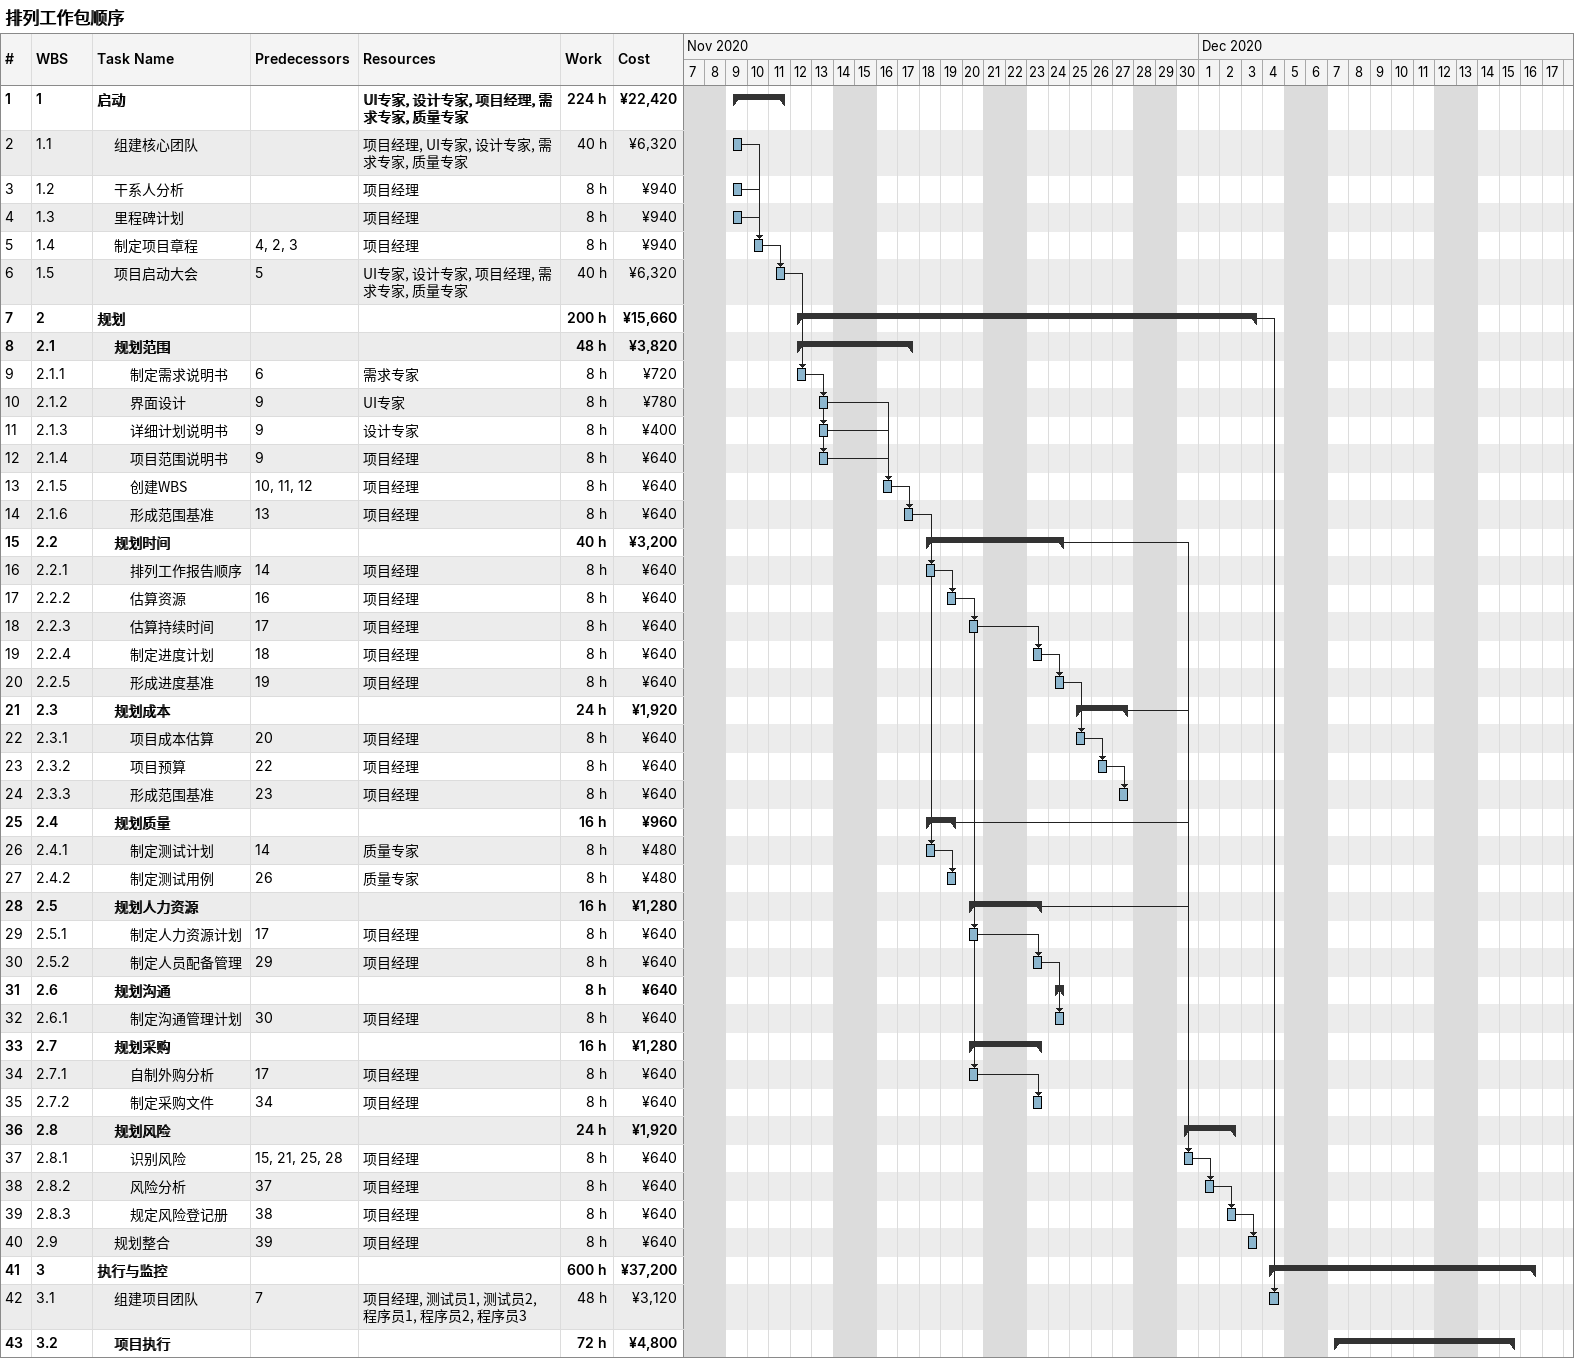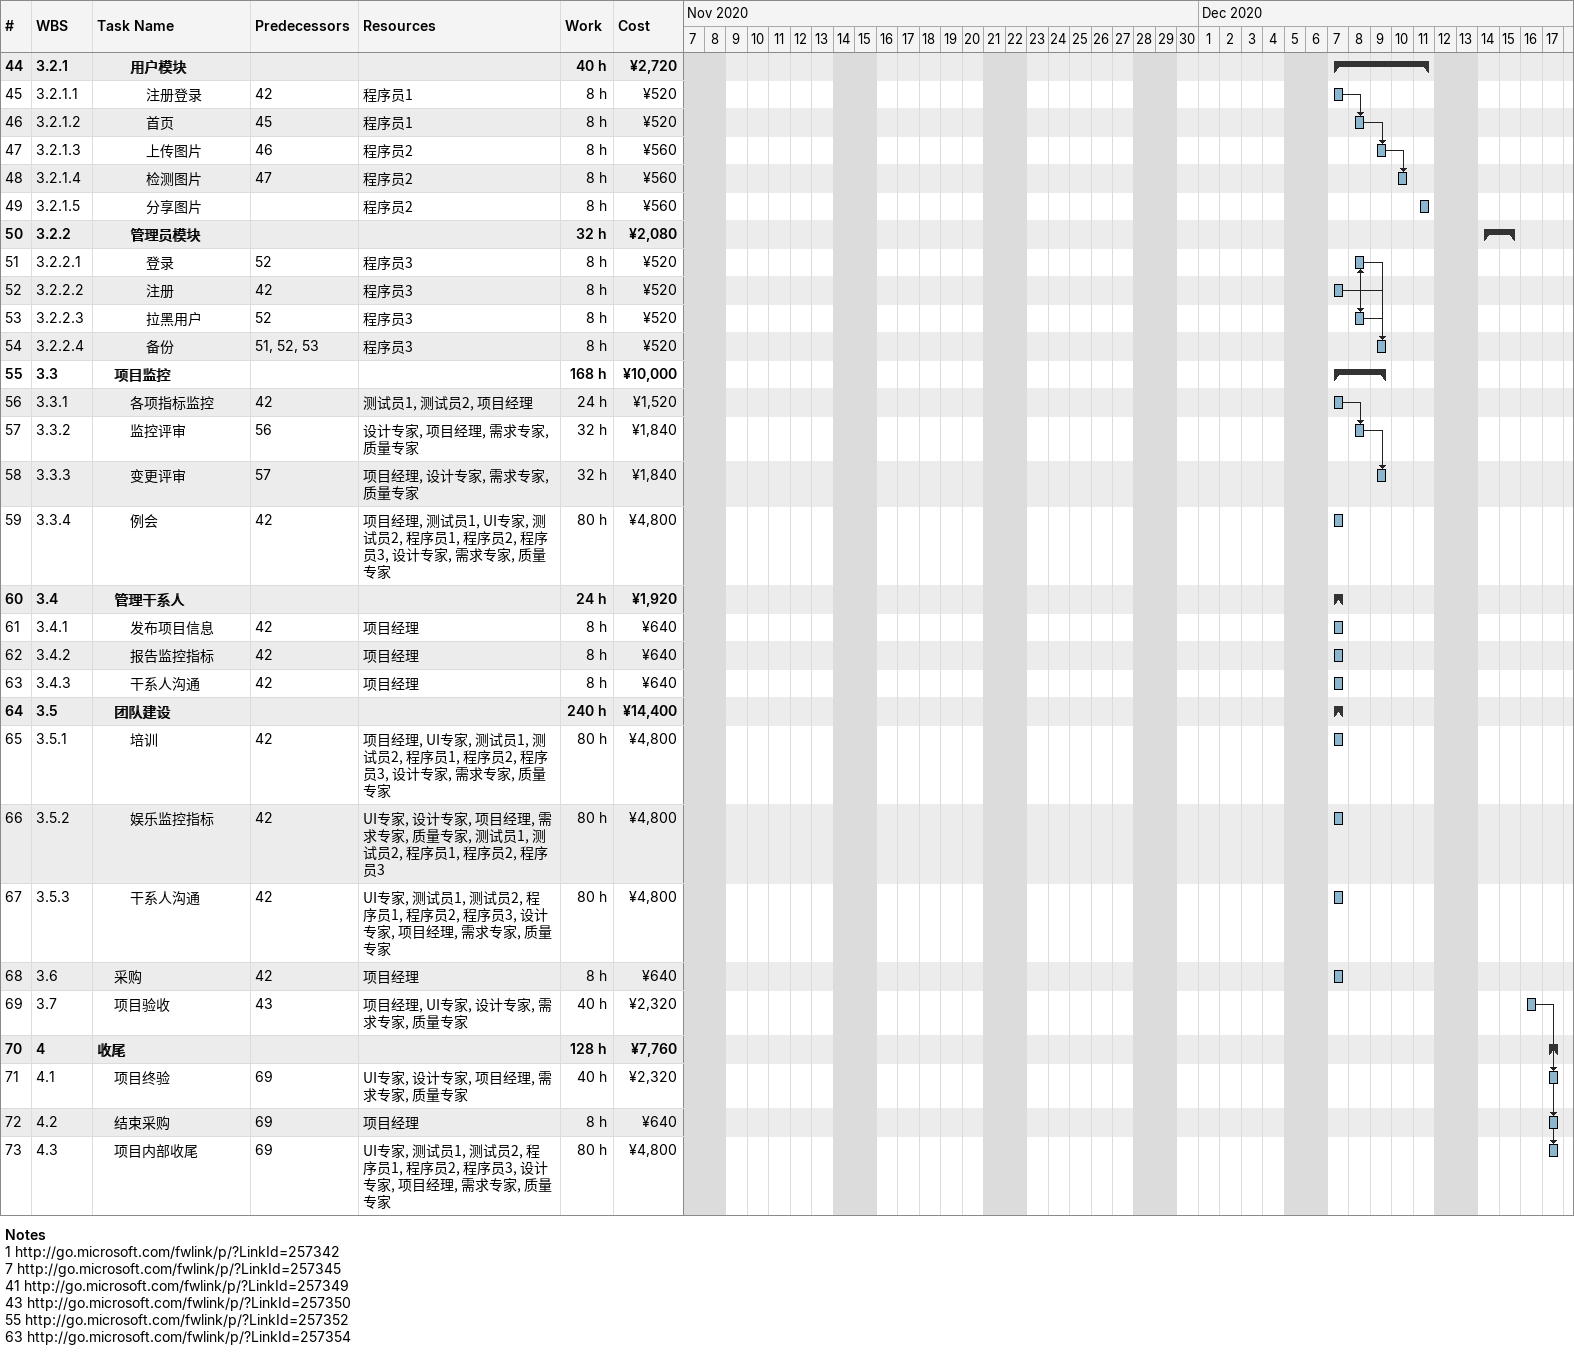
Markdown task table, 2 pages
排列工作包顺序

| ID | WBS | Task | Start | Finish | Predecessors | Resources | Work (h) | Cost (¥) |
|---|---|---|---|---|---|---|---|---|
| 1 | 1 | **启动** | 2020-11-09 | 2020-11-11 |  | UI专家, 设计专家, 项目经理, 需求专家, 质量专家 | 224 | 22420 |
| 2 | 1.1 | 组建核心团队 | 2020-11-09 | 2020-11-09 |  | 项目经理, UI专家, 设计专家, 需求专家, 质量专家 | 40 | 6320 |
| 3 | 1.2 | 干系人分析 | 2020-11-09 | 2020-11-09 |  | 项目经理 | 8 | 940 |
| 4 | 1.3 | 里程碑计划 | 2020-11-09 | 2020-11-09 |  | 项目经理 | 8 | 940 |
| 5 | 1.4 | 制定项目章程 | 2020-11-10 | 2020-11-10 | 4, 2, 3 | 项目经理 | 8 | 940 |
| 6 | 1.5 | 项目启动大会 | 2020-11-11 | 2020-11-11 | 5 | UI专家, 设计专家, 项目经理, 需求专家, 质量专家 | 40 | 6320 |
| 7 | 2 | **规划** | 2020-11-12 | 2020-12-03 |  |  | 200 | 15660 |
| 8 | 2.1 | **规划范围** | 2020-11-12 | 2020-11-17 |  |  | 48 | 3820 |
| 9 | 2.1.1 | 制定需求说明书 | 2020-11-12 | 2020-11-12 | 6 | 需求专家 | 8 | 720 |
| 10 | 2.1.2 | 界面设计 | 2020-11-13 | 2020-11-13 | 9 | UI专家 | 8 | 780 |
| 11 | 2.1.3 | 详细计划说明书 | 2020-11-13 | 2020-11-13 | 9 | 设计专家 | 8 | 400 |
| 12 | 2.1.4 | 项目范围说明书 | 2020-11-13 | 2020-11-13 | 9 | 项目经理 | 8 | 640 |
| 13 | 2.1.5 | 创建WBS | 2020-11-16 | 2020-11-16 | 10, 11, 12 | 项目经理 | 8 | 640 |
| 14 | 2.1.6 | 形成范围基准 | 2020-11-17 | 2020-11-17 | 13 | 项目经理 | 8 | 640 |
| 15 | 2.2 | **规划时间** | 2020-11-18 | 2020-11-24 |  |  | 40 | 3200 |
| 16 | 2.2.1 | 排列工作报告顺序 | 2020-11-18 | 2020-11-18 | 14 | 项目经理 | 8 | 640 |
| 17 | 2.2.2 | 估算资源 | 2020-11-19 | 2020-11-19 | 16 | 项目经理 | 8 | 640 |
| 18 | 2.2.3 | 估算持续时间 | 2020-11-20 | 2020-11-20 | 17 | 项目经理 | 8 | 640 |
| 19 | 2.2.4 | 制定进度计划 | 2020-11-23 | 2020-11-23 | 18 | 项目经理 | 8 | 640 |
| 20 | 2.2.5 | 形成进度基准 | 2020-11-24 | 2020-11-24 | 19 | 项目经理 | 8 | 640 |
| 21 | 2.3 | **规划成本** | 2020-11-25 | 2020-11-27 |  |  | 24 | 1920 |
| 22 | 2.3.1 | 项目成本估算 | 2020-11-25 | 2020-11-25 | 20 | 项目经理 | 8 | 640 |
| 23 | 2.3.2 | 项目预算 | 2020-11-26 | 2020-11-26 | 22 | 项目经理 | 8 | 640 |
| 24 | 2.3.3 | 形成范围基准 | 2020-11-27 | 2020-11-27 | 23 | 项目经理 | 8 | 640 |
| 25 | 2.4 | **规划质量** | 2020-11-18 | 2020-11-19 |  |  | 16 | 960 |
| 26 | 2.4.1 | 制定测试计划 | 2020-11-18 | 2020-11-18 | 14 | 质量专家 | 8 | 480 |
| 27 | 2.4.2 | 制定测试用例 | 2020-11-19 | 2020-11-19 | 26 | 质量专家 | 8 | 480 |
| 28 | 2.5 | **规划人力资源** | 2020-11-20 | 2020-11-23 |  |  | 16 | 1280 |
| 29 | 2.5.1 | 制定人力资源计划 | 2020-11-20 | 2020-11-20 | 17 | 项目经理 | 8 | 640 |
| 30 | 2.5.2 | 制定人员配备管理 | 2020-11-23 | 2020-11-23 | 29 | 项目经理 | 8 | 640 |
| 31 | 2.6 | **规划沟通** | 2020-11-24 | 2020-11-24 |  |  | 8 | 640 |
| 32 | 2.6.1 | 制定沟通管理计划 | 2020-11-24 | 2020-11-24 | 30 | 项目经理 | 8 | 640 |
| 33 | 2.7 | **规划采购** | 2020-11-20 | 2020-11-23 |  |  | 16 | 1280 |
| 34 | 2.7.1 | 自制外购分析 | 2020-11-20 | 2020-11-20 | 17 | 项目经理 | 8 | 640 |
| 35 | 2.7.2 | 制定采购文件 | 2020-11-23 | 2020-11-23 | 34 | 项目经理 | 8 | 640 |
| 36 | 2.8 | **规划风险** | 2020-11-30 | 2020-12-02 |  |  | 24 | 1920 |
| 37 | 2.8.1 | 识别风险 | 2020-11-30 | 2020-11-30 | 15, 21, 25, 28 | 项目经理 | 8 | 640 |
| 38 | 2.8.2 | 风险分析 | 2020-12-01 | 2020-12-01 | 37 | 项目经理 | 8 | 640 |
| 39 | 2.8.3 | 规定风险登记册 | 2020-12-02 | 2020-12-02 | 38 | 项目经理 | 8 | 640 |
| 40 | 2.9 | 规划整合 | 2020-12-03 | 2020-12-03 | 39 | 项目经理 | 8 | 640 |
| 41 | 3 | **执行与监控** | 2020-12-04 | 2020-12-16 |  |  | 600 | 37200 |
| 42 | 3.1 | 组建项目团队 | 2020-12-04 | 2020-12-04 | 7 | 项目经理, 测试员1, 测试员2, 程序员1, 程序员2, 程序员3 | 48 | 3120 |
| 43 | 3.2 | **项目执行** | 2020-12-07 | 2020-12-15 |  |  | 72 | 4800 |
| 44 | 3.2.1 | **用户模块** | 2020-12-07 | 2020-12-11 |  |  | 40 | 2720 |
| 45 | 3.2.1.1 | 注册登录 | 2020-12-07 | 2020-12-07 | 42 | 程序员1 | 8 | 520 |
| 46 | 3.2.1.2 | 首页 | 2020-12-08 | 2020-12-08 | 45 | 程序员1 | 8 | 520 |
| 47 | 3.2.1.3 | 上传图片 | 2020-12-09 | 2020-12-09 | 46 | 程序员2 | 8 | 560 |
| 48 | 3.2.1.4 | 检测图片 | 2020-12-10 | 2020-12-10 | 47 | 程序员2 | 8 | 560 |
| 49 | 3.2.1.5 | 分享图片 | 2020-12-11 | 2020-12-11 |  | 程序员2 | 8 | 560 |
| 50 | 3.2.2 | **管理员模块** | 2020-12-14 | 2020-12-15 |  |  | 32 | 2080 |
| 51 | 3.2.2.1 | 登录 | 2020-12-08 | 2020-12-08 | 52 | 程序员3 | 8 | 520 |
| 52 | 3.2.2.2 | 注册 | 2020-12-07 | 2020-12-07 | 42 | 程序员3 | 8 | 520 |
| 53 | 3.2.2.3 | 拉黑用户 | 2020-12-08 | 2020-12-08 | 52 | 程序员3 | 8 | 520 |
| 54 | 3.2.2.4 | 备份 | 2020-12-09 | 2020-12-09 | 51, 52, 53 | 程序员3 | 8 | 520 |
| 55 | 3.3 | **项目监控** | 2020-12-07 | 2020-12-09 |  |  | 168 | 10000 |
| 56 | 3.3.1 | 各项指标监控 | 2020-12-07 | 2020-12-07 | 42 | 测试员1, 测试员2, 项目经理 | 24 | 1520 |
| 57 | 3.3.2 | 监控评审 | 2020-12-08 | 2020-12-08 | 56 | 设计专家, 项目经理, 需求专家, 质量专家 | 32 | 1840 |
| 58 | 3.3.3 | 变更评审 | 2020-12-09 | 2020-12-09 | 57 | 项目经理, 设计专家, 需求专家, 质量专家 | 32 | 1840 |
| 59 | 3.3.4 | 例会 | 2020-12-07 | 2020-12-07 | 42 | 项目经理, 测试员1, UI专家, 测试员2, 程序员1, 程序员2, 程序员3, 设计专家, 需求专家, 质量专家 | 80 | 4800 |
| 60 | 3.4 | **管理干系人** | 2020-12-07 | 2020-12-07 |  |  | 24 | 1920 |
| 61 | 3.4.1 | 发布项目信息 | 2020-12-07 | 2020-12-07 | 42 | 项目经理 | 8 | 640 |
| 62 | 3.4.2 | 报告监控指标 | 2020-12-07 | 2020-12-07 | 42 | 项目经理 | 8 | 640 |
| 63 | 3.4.3 | 干系人沟通 | 2020-12-07 | 2020-12-07 | 42 | 项目经理 | 8 | 640 |
| 64 | 3.5 | **团队建设** | 2020-12-07 | 2020-12-07 |  |  | 240 | 14400 |
| 65 | 3.5.1 | 培训 | 2020-12-07 | 2020-12-07 | 42 | 项目经理, UI专家, 测试员1, 测试员2, 程序员1, 程序员2, 程序员3, 设计专家, 需求专家, 质量专家 | 80 | 4800 |
| 66 | 3.5.2 | 娱乐监控指标 | 2020-12-07 | 2020-12-07 | 42 | UI专家, 设计专家, 项目经理, 需求专家, 质量专家, 测试员1, 测试员2, 程序员1, 程序员2, 程序员3 | 80 | 4800 |
| 67 | 3.5.3 | 干系人沟通 | 2020-12-07 | 2020-12-07 | 42 | UI专家, 测试员1, 测试员2, 程序员1, 程序员2, 程序员3, 设计专家, 项目经理, 需求专家, 质量专家 | 80 | 4800 |
| 68 | 3.6 | 采购 | 2020-12-07 | 2020-12-07 | 42 | 项目经理 | 8 | 640 |
| 69 | 3.7 | 项目验收 | 2020-12-16 | 2020-12-16 | 43 | 项目经理, UI专家, 设计专家, 需求专家, 质量专家 | 40 | 2320 |
| 70 | 4 | **收尾** | 2020-12-17 | 2020-12-17 |  |  | 128 | 7760 |
| 71 | 4.1 | 项目终验 | 2020-12-17 | 2020-12-17 | 69 | UI专家, 设计专家, 项目经理, 需求专家, 质量专家 | 40 | 2320 |
| 72 | 4.2 | 结束采购 | 2020-12-17 | 2020-12-17 | 69 | 项目经理 | 8 | 640 |
| 73 | 4.3 | 项目内部收尾 | 2020-12-17 | 2020-12-17 | 69 | UI专家, 测试员1, 测试员2, 程序员1, 程序员2, 程序员3, 设计专家, 项目经理, 需求专家, 质量专家 | 80 | 4800 |

Notes
- 1: http://go.microsoft.com/fwlink/p/?LinkId=257342
- 7: http://go.microsoft.com/fwlink/p/?LinkId=257345
- 41: http://go.microsoft.com/fwlink/p/?LinkId=257349
- 43: http://go.microsoft.com/fwlink/p/?LinkId=257350
- 55: http://go.microsoft.com/fwlink/p/?LinkId=257352
- 63: http://go.microsoft.com/fwlink/p/?LinkId=257354
